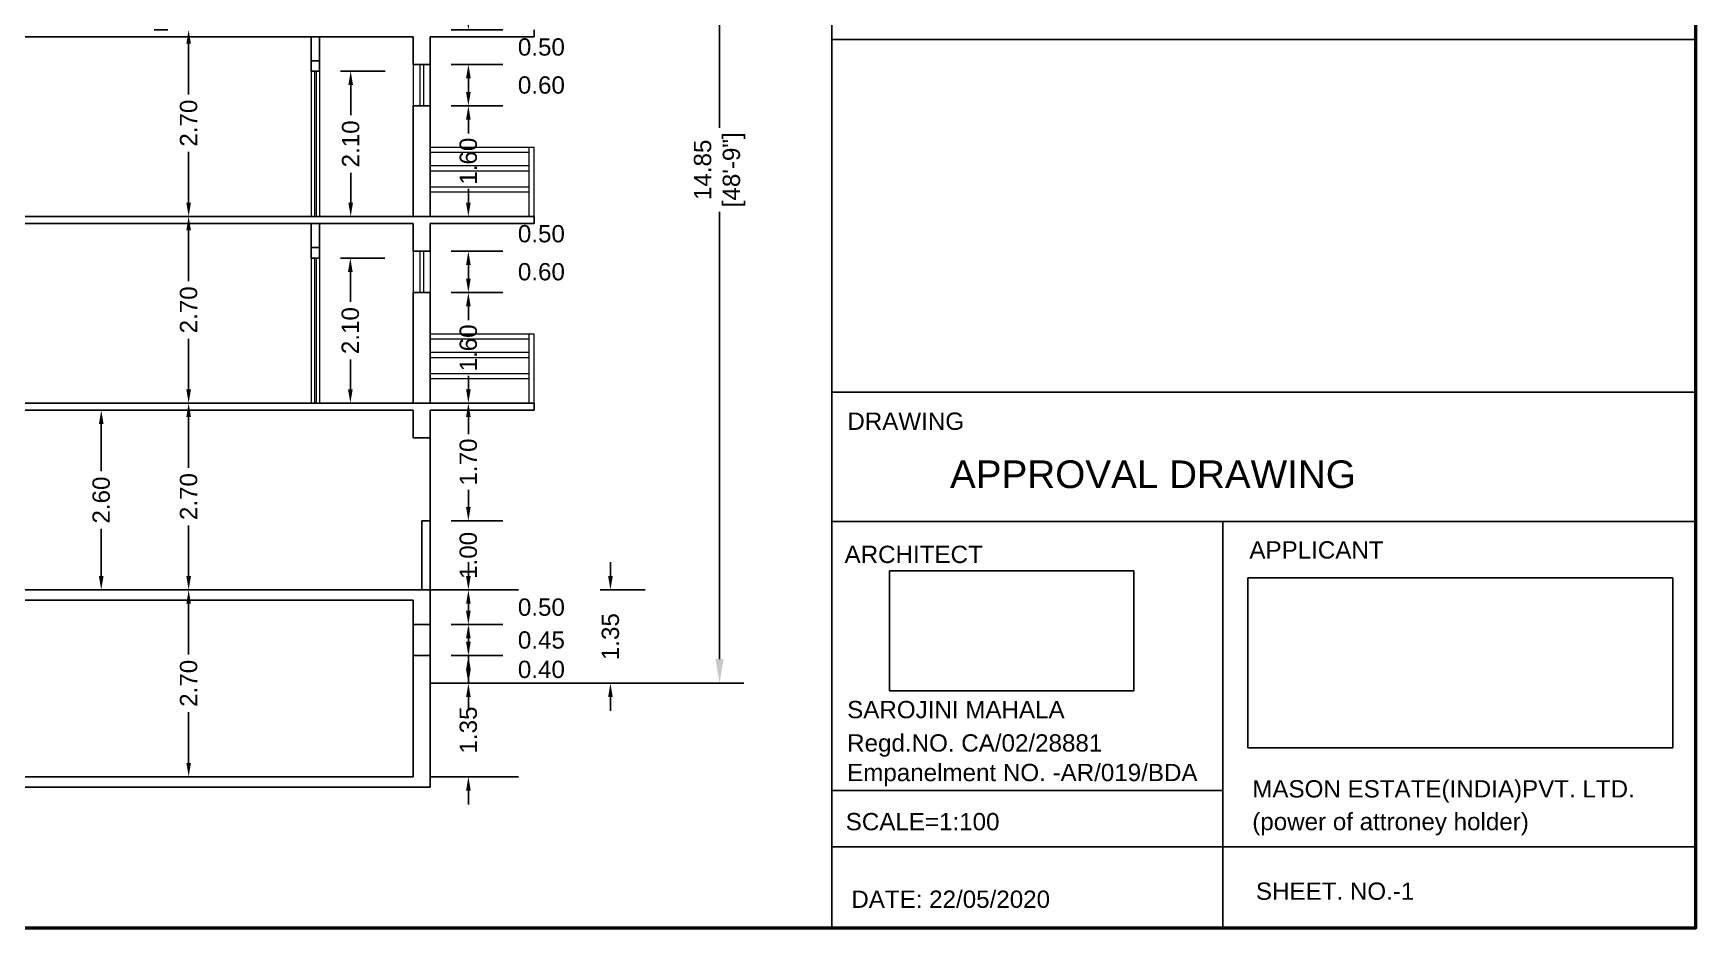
# Model space of a CAD drawing. Header units: metres. Extents: x 1218 to 1385, y 326 to 504.
# Drawn here: x 1293.86 to 1317.89, y 418.82 to 431.75 of the extents above; entities that cross this region are included whole.
import ezdxf

# ---------------------------------------------------------------- set-up
doc = ezdxf.new("R2010")
doc.units = ezdxf.units.M
doc.header["$MEASUREMENT"] = 0
doc.header["$XCLIPFRAME"] = 2
doc.linetypes.add('CONTINULUS', pattern=[0])
doc.linetypes.add('DASHED', pattern=[0])
for name, color, linetype, lineweight in [('BLK_1_FLR_-1_BLDG_FOOTPRINT', 1, 'DASHED', 9), ('wall', 92, 'Continuous', 50), ('win', 40, 'Continuous', 20)]:
    doc.layers.add(name, color=color, linetype=linetype, lineweight=lineweight)
doc.layers.add('BLK_1_FLR_0_REGULAR_ROOM_1', color=7, linetype='Continuous', plot=False)
doc.layers.add('BLK_1_HT_OF_BLDG', color=5, linetype='Continuous', plot=False)
doc.layers.add('Text', color=7, linetype='Continuous')
doc.styles.add('PreDCRFont', font='arial.ttf', dxfattribs={"height": 0.25})
doc.styles.add('style2', font='arial.ttf', dxfattribs={"height": 0.25})
doc.dimstyles.new('Copy of Standard2', dxfattribs={"dimtxt": 0.25, "dimasz": 0.2, "dimexe": 0.5, "dimexo": 0.3, "dimgap": 0.09, "dimtad": 0, "dimtoh": 1, "dimzin": 0, "dimdsep": 46, "dimtxsty": 'PreDCRFont', "dimcen": 0.025, "dimdle": 0.1, "dimadec": 0, "dimazin": 0, "dimtfac": 1, "dimtofl": 0, "dimtmove": 2, "dimatfit": 3, "dimfxl": 0.18, "dimtolj": 1, "dimtzin": 0, "dimarcsym": 0})
doc.dimstyles.get("Standard").update_dxf_attribs({"dimtxt": 0.25, "dimasz": 0.35, "dimexe": 0.35, "dimexo": 0.35, "dimgap": 0.09, "dimtad": 0, "dimtoh": 1, "dimzin": 0, "dimdsep": 46, "dimtxsty": 'style2', "dimcen": 0.09, "dimadec": 0, "dimazin": 0, "dimtfac": 1, "dimtofl": 0, "dimtmove": 1, "dimatfit": 3, "dimfxl": 0.18, "dimtolj": 1, "dimtzin": 0, "dimarcsym": 0})
picture_1 = doc.add_image_def('image1.jpg', size_in_pixel=(340, 167))
picture_2 = doc.add_image_def('image2.jpg', size_in_pixel=(531, 212))

# ---------------------------------------------------------------- blocks, each defined once
blk = doc.blocks.new('*D55')
at = {"layer": 'Defpoints', "color": 0, "linetype": 'Continuous', "transparency": 16777216}
for p in [(1299.595747505379, 422.3520728954078), (1300.14580729615, 422.3520728954078), (1299.595747505379, 421.0020728954077)]:
    blk.add_point(p, dxfattribs=at)
at = {"layer": 'Text', "color": 0, "linetype": 'Continuous', "lineweight": -2, "transparency": 16777216}
for p, q in [((1300.14580729615, 422.5520728954077), (1300.14580729615, 422.7520728954077)), ((1299.895747505379, 422.3520728954078), (1300.64580729615, 422.3520728954078)), ((1299.895747505379, 421.0020728954077), (1300.64580729615, 421.0020728954077)), ((1300.14580729615, 420.8020728954077), (1300.14580729615, 420.6020728954078))]:
    blk.add_line(p, q, dxfattribs=at)
at = {"layer": 'Text', "color": 0, "linetype": 'Continuous', "transparency": 16777216}
for points in [[(1300.112473962817, 422.5520728954077), (1300.179140629483, 422.5520728954077), (1300.14580729615, 422.3520728954078)], [(1300.112473962817, 420.8020728954077), (1300.179140629483, 420.8020728954077), (1300.14580729615, 421.0020728954077)]]:
    blk.add_solid(points, dxfattribs=at)
at = {"layer": 'Text', "color": 0, "linetype": 'Continuous', "transparency": 16777216, "insert": (1300.14580729615, 421.6770728954081), "char_height": 0.25, "attachment_point": 5, "rotation": 90, "style": 'PreDCRFont'}
blk.add_mtext('\\A1;1.35', dxfattribs=at)
blk = doc.blocks.new('*D56')
at = {"layer": 'Defpoints', "color": 0, "linetype": 'Continuous', "transparency": 16777216}
for p in [(1299.595747505379, 422.7520728954077), (1300.14580729615, 422.7520728954077), (1299.595747505379, 422.3520728954078)]:
    blk.add_point(p, dxfattribs=at)
at = {"layer": 'Text', "color": 0, "linetype": 'Continuous', "lineweight": -2, "transparency": 16777216}
for p, q in [((1300.14580729615, 422.9520728954078), (1300.14580729615, 423.1520728954079)), ((1299.895747505379, 422.7520728954077), (1300.64580729615, 422.7520728954077)), ((1299.895747505379, 422.3520728954078), (1300.64580729615, 422.3520728954078)), ((1300.14580729615, 422.1520728954078), (1300.14580729615, 421.9520728954078))]:
    blk.add_line(p, q, dxfattribs=at)
at = {"layer": 'Text', "color": 0, "linetype": 'Continuous', "transparency": 16777216}
for points in [[(1300.112473962817, 422.9520728954078), (1300.179140629483, 422.9520728954078), (1300.14580729615, 422.7520728954077)], [(1300.112473962817, 422.1520728954078), (1300.179140629483, 422.1520728954078), (1300.14580729615, 422.3520728954078)]]:
    blk.add_solid(points, dxfattribs=at)
at = {"layer": 'Text', "color": 0, "linetype": 'Continuous', "transparency": 16777216, "insert": (1301.201380283872, 422.5520728954081), "char_height": 0.25, "attachment_point": 5, "style": 'PreDCRFont'}
blk.add_mtext('\\A1;0.40', dxfattribs=at)
blk = doc.blocks.new('*D57')
at = {"layer": 'Defpoints', "color": 0, "linetype": 'Continuous', "transparency": 16777216}
for p in [(1299.595747505379, 423.2020728954076), (1300.14580729615, 423.2020728954076), (1299.595747505379, 422.7520728954077)]:
    blk.add_point(p, dxfattribs=at)
at = {"layer": 'Text', "color": 0, "linetype": 'Continuous', "lineweight": -2, "transparency": 16777216}
for p, q in [((1300.14580729615, 423.4020728954077), (1300.14580729615, 423.6020728954078)), ((1299.895747505379, 423.2020728954076), (1300.64580729615, 423.2020728954076)), ((1299.895747505379, 422.7520728954077), (1300.64580729615, 422.7520728954077)), ((1300.14580729615, 422.5520728954077), (1300.14580729615, 422.3520728954078))]:
    blk.add_line(p, q, dxfattribs=at)
at = {"layer": 'Text', "color": 0, "linetype": 'Continuous', "transparency": 16777216}
for points in [[(1300.112473962817, 423.4020728954077), (1300.179140629483, 423.4020728954077), (1300.14580729615, 423.2020728954076)], [(1300.112473962817, 422.5520728954077), (1300.179140629483, 422.5520728954077), (1300.14580729615, 422.7520728954077)]]:
    blk.add_solid(points, dxfattribs=at)
at = {"layer": 'Text', "color": 0, "linetype": 'Continuous', "transparency": 16777216, "insert": (1301.201380283872, 422.977072895408), "char_height": 0.25, "attachment_point": 5, "style": 'PreDCRFont'}
blk.add_mtext('\\A1;0.45', dxfattribs=at)
blk = doc.blocks.new('*D58')
at = {"layer": 'Defpoints', "color": 0, "linetype": 'Continuous', "transparency": 16777216}
for p in [(1299.595747505379, 423.7020728954076), (1300.14580729615, 423.7020728954076), (1299.595747505379, 423.2020728954076)]:
    blk.add_point(p, dxfattribs=at)
at = {"layer": 'Text', "color": 0, "linetype": 'Continuous', "lineweight": -2, "transparency": 16777216}
for p, q in [((1300.14580729615, 423.9020728954078), (1300.14580729615, 424.1020728954078)), ((1299.895747505379, 423.7020728954076), (1300.64580729615, 423.7020728954076)), ((1299.895747505379, 423.2020728954076), (1300.64580729615, 423.2020728954076)), ((1300.14580729615, 423.0020728954078), (1300.14580729615, 422.8020728954079))]:
    blk.add_line(p, q, dxfattribs=at)
at = {"layer": 'Text', "color": 0, "linetype": 'Continuous', "transparency": 16777216}
for points in [[(1300.112473962817, 423.9020728954078), (1300.179140629483, 423.9020728954078), (1300.14580729615, 423.7020728954076)], [(1300.112473962817, 423.0020728954078), (1300.179140629483, 423.0020728954078), (1300.14580729615, 423.2020728954076)]]:
    blk.add_solid(points, dxfattribs=at)
at = {"layer": 'Text', "color": 0, "linetype": 'Continuous', "transparency": 16777216, "insert": (1301.201380283872, 423.452072895408), "char_height": 0.25, "attachment_point": 5, "style": 'PreDCRFont'}
blk.add_mtext('\\A1;0.50', dxfattribs=at)
blk = doc.blocks.new('*D59')
at = {"layer": 'Defpoints', "color": 0, "linetype": 'Continuous', "transparency": 16777216}
for p in [(1299.595747505379, 424.7020728954078), (1300.14580729615, 424.7020728954078), (1299.595747505379, 423.7020728954076)]:
    blk.add_point(p, dxfattribs=at)
at = {"layer": 'Text', "color": 0, "linetype": 'Continuous', "lineweight": -2, "transparency": 16777216}
for p, q in [((1300.14580729615, 424.9020728954078), (1300.14580729615, 425.1020728954078)), ((1299.895747505379, 424.7020728954078), (1300.64580729615, 424.7020728954078)), ((1299.895747505379, 423.7020728954076), (1300.64580729615, 423.7020728954076)), ((1300.14580729615, 423.5020728954077), (1300.14580729615, 423.3020728954079))]:
    blk.add_line(p, q, dxfattribs=at)
at = {"layer": 'Text', "color": 0, "linetype": 'Continuous', "transparency": 16777216}
for points in [[(1300.112473962817, 424.9020728954078), (1300.179140629483, 424.9020728954078), (1300.14580729615, 424.7020728954078)], [(1300.112473962817, 423.5020728954077), (1300.179140629483, 423.5020728954077), (1300.14580729615, 423.7020728954076)]]:
    blk.add_solid(points, dxfattribs=at)
at = {"layer": 'Text', "color": 0, "linetype": 'Continuous', "transparency": 16777216, "insert": (1300.14580729615, 424.2020728954081), "char_height": 0.25, "attachment_point": 5, "rotation": 90, "style": 'PreDCRFont'}
blk.add_mtext('\\A1;1.00', dxfattribs=at)
blk = doc.blocks.new('*D60')
at = {"layer": 'Defpoints', "color": 0, "linetype": 'Continuous', "transparency": 16777216}
for p in [(1299.595747505379, 426.4020728954077), (1300.14580729615, 426.4020728954077), (1299.595747505379, 424.7020728954078)]:
    blk.add_point(p, dxfattribs=at)
at = {"layer": 'Text', "color": 0, "linetype": 'Continuous', "lineweight": -2, "transparency": 16777216}
for p, q in [((1299.895747505379, 426.4020728954077), (1300.64580729615, 426.4020728954077)), ((1300.14580729615, 426.2020728954079), (1300.14580729615, 425.9545728954078)), ((1300.14580729615, 424.9020728954078), (1300.14580729615, 425.1495728954076)), ((1299.895747505379, 424.7020728954078), (1300.64580729615, 424.7020728954078))]:
    blk.add_line(p, q, dxfattribs=at)
at = {"layer": 'Text', "color": 0, "linetype": 'Continuous', "transparency": 16777216}
for points in [[(1300.112473962817, 426.2020728954079), (1300.179140629483, 426.2020728954079), (1300.14580729615, 426.4020728954077)], [(1300.112473962817, 424.9020728954078), (1300.179140629483, 424.9020728954078), (1300.14580729615, 424.7020728954078)]]:
    blk.add_solid(points, dxfattribs=at)
at = {"layer": 'Text', "color": 0, "linetype": 'Continuous', "transparency": 16777216, "insert": (1300.14580729615, 425.5520728954079), "char_height": 0.25, "attachment_point": 5, "rotation": 90, "style": 'PreDCRFont'}
blk.add_mtext('\\A1;1.70', dxfattribs=at)
blk = doc.blocks.new('*D61')
at = {"layer": 'Defpoints', "color": 0, "linetype": 'Continuous', "transparency": 16777216}
for p in [(1299.595747505379, 428.0020728954077), (1300.14580729615, 428.0020728954077), (1299.595747505379, 426.4020728954077)]:
    blk.add_point(p, dxfattribs=at)
at = {"layer": 'Text', "color": 0, "linetype": 'Continuous', "lineweight": -2, "transparency": 16777216}
for p, q in [((1299.895747505379, 428.0020728954077), (1300.64580729615, 428.0020728954077)), ((1300.14580729615, 427.8020728954079), (1300.14580729615, 427.604572895408)), ((1300.14580729615, 426.6020728954077), (1300.14580729615, 426.799572895408)), ((1299.895747505379, 426.4020728954077), (1300.64580729615, 426.4020728954077))]:
    blk.add_line(p, q, dxfattribs=at)
at = {"layer": 'Text', "color": 0, "linetype": 'Continuous', "transparency": 16777216}
for points in [[(1300.112473962817, 427.8020728954079), (1300.179140629483, 427.8020728954079), (1300.14580729615, 428.0020728954077)], [(1300.112473962817, 426.6020728954077), (1300.179140629483, 426.6020728954077), (1300.14580729615, 426.4020728954077)]]:
    blk.add_solid(points, dxfattribs=at)
at = {"layer": 'Text', "color": 0, "linetype": 'Continuous', "transparency": 16777216, "insert": (1300.14580729615, 427.2020728954081), "char_height": 0.25, "attachment_point": 5, "rotation": 90, "style": 'PreDCRFont'}
blk.add_mtext('\\A1;1.60', dxfattribs=at)
blk = doc.blocks.new('*D62')
at = {"layer": 'Defpoints', "color": 0, "linetype": 'Continuous', "transparency": 16777216}
for p in [(1299.595747505379, 428.6020728954078), (1300.14580729615, 428.6020728954078), (1299.595747505379, 428.0020728954077)]:
    blk.add_point(p, dxfattribs=at)
at = {"layer": 'Text', "color": 0, "linetype": 'Continuous', "lineweight": -2, "transparency": 16777216}
for p, q in [((1299.895747505379, 428.6020728954078), (1300.64580729615, 428.6020728954078)), ((1300.14580729615, 428.2020728954078), (1300.14580729615, 428.4020728954078)), ((1299.895747505379, 428.0020728954077), (1300.64580729615, 428.0020728954077))]:
    blk.add_line(p, q, dxfattribs=at)
at = {"layer": 'Text', "color": 0, "linetype": 'Continuous', "transparency": 16777216}
for points in [[(1300.112473962817, 428.4020728954078), (1300.179140629483, 428.4020728954078), (1300.14580729615, 428.6020728954078)], [(1300.112473962817, 428.2020728954078), (1300.179140629483, 428.2020728954078), (1300.14580729615, 428.0020728954077)]]:
    blk.add_solid(points, dxfattribs=at)
at = {"layer": 'Text', "color": 0, "linetype": 'Continuous', "transparency": 16777216, "insert": (1301.201380283872, 428.3020728954081), "char_height": 0.25, "attachment_point": 5, "style": 'PreDCRFont'}
blk.add_mtext('\\A1;0.60', dxfattribs=at)
blk = doc.blocks.new('*D63')
at = {"layer": 'Defpoints', "color": 0, "linetype": 'Continuous', "transparency": 16777216}
for p in [(1299.595747505379, 429.1020728954078), (1300.14580729615, 429.1020728954078), (1299.595747505379, 428.6020728954078)]:
    blk.add_point(p, dxfattribs=at)
at = {"layer": 'Text', "color": 0, "linetype": 'Continuous', "lineweight": -2, "transparency": 16777216}
for p, q in [((1300.14580729615, 429.3020728954077), (1300.14580729615, 429.5020728954077)), ((1299.895747505379, 429.1020728954078), (1300.64580729615, 429.1020728954078)), ((1299.895747505379, 428.6020728954078), (1300.64580729615, 428.6020728954078)), ((1300.14580729615, 428.4020728954078), (1300.14580729615, 428.2020728954078))]:
    blk.add_line(p, q, dxfattribs=at)
at = {"layer": 'Text', "color": 0, "linetype": 'Continuous', "transparency": 16777216}
for points in [[(1300.112473962817, 429.3020728954077), (1300.179140629483, 429.3020728954077), (1300.14580729615, 429.1020728954078)], [(1300.112473962817, 428.4020728954078), (1300.179140629483, 428.4020728954078), (1300.14580729615, 428.6020728954078)]]:
    blk.add_solid(points, dxfattribs=at)
at = {"layer": 'Text', "color": 0, "linetype": 'Continuous', "transparency": 16777216, "insert": (1301.201380283872, 428.8520728954082), "char_height": 0.25, "attachment_point": 5, "style": 'PreDCRFont'}
blk.add_mtext('\\A1;0.50', dxfattribs=at)
blk = doc.blocks.new('*D64')
at = {"layer": 'Defpoints', "color": 0, "linetype": 'Continuous', "transparency": 16777216}
for p in [(1299.595747505379, 430.7020728954078), (1300.14580729615, 430.7020728954078), (1299.595747505379, 429.1020728954078)]:
    blk.add_point(p, dxfattribs=at)
at = {"layer": 'Text', "color": 0, "linetype": 'Continuous', "lineweight": -2, "transparency": 16777216}
for p, q in [((1299.895747505379, 430.7020728954078), (1300.64580729615, 430.7020728954078)), ((1300.14580729615, 430.502072895408), (1300.14580729615, 430.3045728954079)), ((1300.14580729615, 429.3020728954077), (1300.14580729615, 429.499572895408)), ((1299.895747505379, 429.1020728954078), (1300.64580729615, 429.1020728954078))]:
    blk.add_line(p, q, dxfattribs=at)
at = {"layer": 'Text', "color": 0, "linetype": 'Continuous', "transparency": 16777216}
for points in [[(1300.112473962817, 430.502072895408), (1300.179140629483, 430.502072895408), (1300.14580729615, 430.7020728954078)], [(1300.112473962817, 429.3020728954077), (1300.179140629483, 429.3020728954077), (1300.14580729615, 429.1020728954078)]]:
    blk.add_solid(points, dxfattribs=at)
at = {"layer": 'Text', "color": 0, "linetype": 'Continuous', "transparency": 16777216, "insert": (1300.14580729615, 429.9020728954082), "char_height": 0.25, "attachment_point": 5, "rotation": 90, "style": 'PreDCRFont'}
blk.add_mtext('\\A1;1.60', dxfattribs=at)
blk = doc.blocks.new('*D65')
at = {"layer": 'Defpoints', "color": 0, "linetype": 'Continuous', "transparency": 16777216}
for p in [(1299.595747505379, 431.302072895408), (1300.14580729615, 431.302072895408), (1299.595747505379, 430.7020728954078)]:
    blk.add_point(p, dxfattribs=at)
at = {"layer": 'Text', "color": 0, "linetype": 'Continuous', "lineweight": -2, "transparency": 16777216}
for p, q in [((1299.895747505379, 431.302072895408), (1300.64580729615, 431.302072895408)), ((1300.14580729615, 430.9020728954077), (1300.14580729615, 431.1020728954081)), ((1299.895747505379, 430.7020728954078), (1300.64580729615, 430.7020728954078))]:
    blk.add_line(p, q, dxfattribs=at)
at = {"layer": 'Text', "color": 0, "linetype": 'Continuous', "transparency": 16777216}
for points in [[(1300.112473962817, 431.1020728954081), (1300.179140629483, 431.1020728954081), (1300.14580729615, 431.302072895408)], [(1300.112473962817, 430.9020728954077), (1300.179140629483, 430.9020728954077), (1300.14580729615, 430.7020728954078)]]:
    blk.add_solid(points, dxfattribs=at)
at = {"layer": 'Text', "color": 0, "linetype": 'Continuous', "transparency": 16777216, "insert": (1301.201380283872, 431.002072895408), "char_height": 0.25, "attachment_point": 5, "style": 'PreDCRFont'}
blk.add_mtext('\\A1;0.60', dxfattribs=at)
blk = doc.blocks.new('*D66')
at = {"layer": 'Defpoints', "color": 0, "linetype": 'Continuous', "transparency": 16777216}
for p in [(1299.595747505379, 431.8020728954079), (1300.14580729615, 431.8020728954079), (1299.595747505379, 431.302072895408)]:
    blk.add_point(p, dxfattribs=at)
at = {"layer": 'Text', "color": 0, "linetype": 'Continuous', "lineweight": -2, "transparency": 16777216}
for p, q in [((1300.14580729615, 432.002072895408), (1300.14580729615, 432.202072895408)), ((1299.895747505379, 431.8020728954079), (1300.64580729615, 431.8020728954079)), ((1299.895747505379, 431.302072895408), (1300.64580729615, 431.302072895408)), ((1300.14580729615, 431.1020728954081), (1300.14580729615, 430.902072895408))]:
    blk.add_line(p, q, dxfattribs=at)
at = {"layer": 'Text', "color": 0, "linetype": 'Continuous', "transparency": 16777216}
for points in [[(1300.112473962817, 432.002072895408), (1300.179140629483, 432.002072895408), (1300.14580729615, 431.8020728954079)], [(1300.112473962817, 431.1020728954081), (1300.179140629483, 431.1020728954081), (1300.14580729615, 431.302072895408)]]:
    blk.add_solid(points, dxfattribs=at)
at = {"layer": 'Text', "color": 0, "linetype": 'Continuous', "transparency": 16777216, "insert": (1301.201380283872, 431.5520728954083), "char_height": 0.25, "attachment_point": 5, "style": 'PreDCRFont'}
blk.add_mtext('\\A1;0.50', dxfattribs=at)
blk = doc.blocks.new('*D74')
at = {"layer": 'Defpoints', "color": 0, "linetype": 'Continuous', "transparency": 16777216}
for p in [(1296.101842198802, 423.7020728954076), (1296.543676206866, 423.7020728954076), (1296.543676206866, 421.0020728954077)]:
    blk.add_point(p, dxfattribs=at)
at = {"layer": 'Text', "color": 0, "linetype": 'Continuous', "lineweight": -2, "transparency": 16777216}
for p, q in [((1296.243676206866, 423.7020728954076), (1295.601842198802, 423.7020728954076)), ((1296.101842198802, 423.5020728954077), (1296.101842198802, 422.7684712583001)), ((1296.101842198802, 421.2020728954078), (1296.101842198802, 421.9356745325156)), ((1296.243676206866, 421.0020728954077), (1295.601842198802, 421.0020728954077))]:
    blk.add_line(p, q, dxfattribs=at)
at = {"layer": 'Text', "color": 0, "linetype": 'Continuous', "transparency": 16777216}
for points in [[(1296.068508865469, 423.5020728954077), (1296.135175532136, 423.5020728954077), (1296.101842198802, 423.7020728954076)], [(1296.068508865469, 421.2020728954078), (1296.135175532136, 421.2020728954078), (1296.101842198802, 421.0020728954077)]]:
    blk.add_solid(points, dxfattribs=at)
at = {"layer": 'Text', "color": 0, "linetype": 'Continuous', "transparency": 16777216, "insert": (1296.101842198802, 422.3520728954078), "char_height": 0.25, "attachment_point": 5, "rotation": 90, "style": 'PreDCRFont'}
blk.add_mtext('\\A1;2.70', dxfattribs=at)
blk = doc.blocks.new('*D75')
at = {"layer": 'Defpoints', "color": 0, "linetype": 'Continuous', "transparency": 16777216}
for p in [(1296.101842198802, 426.4020728954077), (1296.101842198802, 426.4020728954077), (1296.543676206866, 423.7020728954076)]:
    blk.add_point(p, dxfattribs=at)
at = {"layer": 'Text', "color": 0, "linetype": 'Continuous', "lineweight": -2, "transparency": 16777216}
for p, q in [((1295.801842198802, 426.4020728954077), (1295.601842198802, 426.4020728954077)), ((1296.101842198802, 426.2020728954079), (1296.101842198802, 425.4684712583)), ((1296.101842198802, 423.9020728954078), (1296.101842198802, 424.6356745325156)), ((1296.243676206866, 423.7020728954076), (1295.601842198802, 423.7020728954076))]:
    blk.add_line(p, q, dxfattribs=at)
at = {"layer": 'Text', "color": 0, "linetype": 'Continuous', "transparency": 16777216}
for points in [[(1296.068508865469, 426.2020728954079), (1296.135175532136, 426.2020728954079), (1296.101842198802, 426.4020728954077)], [(1296.068508865469, 423.9020728954078), (1296.135175532136, 423.9020728954078), (1296.101842198802, 423.7020728954076)]]:
    blk.add_solid(points, dxfattribs=at)
at = {"layer": 'Text', "color": 0, "linetype": 'Continuous', "transparency": 16777216, "insert": (1296.101842198802, 425.052072895408), "char_height": 0.25, "attachment_point": 5, "rotation": 90, "style": 'PreDCRFont'}
blk.add_mtext('\\A1;2.70', dxfattribs=at)
blk = doc.blocks.new('*D76')
at = {"layer": 'Defpoints', "color": 0, "linetype": 'Continuous', "transparency": 16777216}
for p in [(1296.101842198802, 429.1020728954078), (1296.101842198802, 429.1020728954078), (1296.101842198802, 426.4020728954077)]:
    blk.add_point(p, dxfattribs=at)
at = {"layer": 'Text', "color": 0, "linetype": 'Continuous', "lineweight": -2, "transparency": 16777216}
for p, q in [((1295.801842198802, 429.1020728954078), (1295.601842198802, 429.1020728954078)), ((1296.101842198802, 428.902072895408), (1296.101842198802, 428.1684712582999)), ((1296.101842198802, 426.6020728954077), (1296.101842198802, 427.3356745325157)), ((1295.801842198802, 426.4020728954077), (1295.601842198802, 426.4020728954077))]:
    blk.add_line(p, q, dxfattribs=at)
at = {"layer": 'Text', "color": 0, "linetype": 'Continuous', "transparency": 16777216}
for points in [[(1296.068508865469, 428.902072895408), (1296.135175532136, 428.902072895408), (1296.101842198802, 429.1020728954078)], [(1296.068508865469, 426.6020728954077), (1296.135175532136, 426.6020728954077), (1296.101842198802, 426.4020728954077)]]:
    blk.add_solid(points, dxfattribs=at)
at = {"layer": 'Text', "color": 0, "linetype": 'Continuous', "transparency": 16777216, "insert": (1296.101842198802, 427.7520728954081), "char_height": 0.25, "attachment_point": 5, "rotation": 90, "style": 'PreDCRFont'}
blk.add_mtext('\\A1;2.70', dxfattribs=at)
blk = doc.blocks.new('*D77')
at = {"layer": 'Defpoints', "color": 0, "linetype": 'Continuous', "transparency": 16777216}
for p in [(1296.101842198802, 431.8020728954079), (1296.101842198802, 431.8020728954079), (1296.101842198802, 429.1020728954078)]:
    blk.add_point(p, dxfattribs=at)
at = {"layer": 'Text', "color": 0, "linetype": 'Continuous', "lineweight": -2, "transparency": 16777216}
for p, q in [((1295.801842198802, 431.8020728954079), (1295.601842198802, 431.8020728954079)), ((1296.101842198802, 431.6020728954081), (1296.101842198802, 430.8684712583001)), ((1296.101842198802, 429.3020728954077), (1296.101842198802, 430.0356745325157)), ((1295.801842198802, 429.1020728954078), (1295.601842198802, 429.1020728954078))]:
    blk.add_line(p, q, dxfattribs=at)
at = {"layer": 'Text', "color": 0, "linetype": 'Continuous', "transparency": 16777216}
for points in [[(1296.068508865469, 431.6020728954081), (1296.135175532136, 431.6020728954081), (1296.101842198802, 431.8020728954079)], [(1296.068508865469, 429.3020728954077), (1296.135175532136, 429.3020728954077), (1296.101842198802, 429.1020728954078)]]:
    blk.add_solid(points, dxfattribs=at)
at = {"layer": 'Text', "color": 0, "linetype": 'Continuous', "transparency": 16777216, "insert": (1296.101842198802, 430.4520728954081), "char_height": 0.25, "attachment_point": 5, "rotation": 90, "style": 'PreDCRFont'}
blk.add_mtext('\\A1;2.70', dxfattribs=at)
blk = doc.blocks.new('*D82')
at = {"layer": 'Defpoints', "color": 0, "linetype": 'Continuous', "transparency": 16777216}
for p in [(1297.99574750538, 431.202072895408), (1297.99574750538, 429.1020728954078), (1298.444520322987, 429.1020728954078)]:
    blk.add_point(p, dxfattribs=at)
at = {"layer": 'Text', "color": 0, "linetype": 'Continuous', "lineweight": -2, "transparency": 16777216}
for p, q in [((1298.29574750538, 431.202072895408), (1298.944520322987, 431.202072895408)), ((1298.444520322987, 431.002072895408), (1298.444520322987, 430.5684712583)), ((1298.444520322987, 429.302072895408), (1298.444520322987, 429.7356745325158)), ((1298.29574750538, 429.1020728954078), (1298.944520322987, 429.1020728954078))]:
    blk.add_line(p, q, dxfattribs=at)
at = {"layer": 'Text', "color": 0, "linetype": 'Continuous', "transparency": 16777216}
for points in [[(1298.411186989654, 431.002072895408), (1298.477853656321, 431.002072895408), (1298.444520322987, 431.202072895408)], [(1298.411186989654, 429.302072895408), (1298.477853656321, 429.302072895408), (1298.444520322987, 429.1020728954078)]]:
    blk.add_solid(points, dxfattribs=at)
at = {"layer": 'Text', "color": 0, "linetype": 'Continuous', "transparency": 16777216, "insert": (1298.444520322987, 430.1520728954081), "char_height": 0.25, "attachment_point": 5, "rotation": 90, "style": 'PreDCRFont'}
blk.add_mtext('\\A1;2.10', dxfattribs=at)
blk = doc.blocks.new('*D83')
at = {"layer": 'Defpoints', "color": 0, "linetype": 'Continuous', "transparency": 16777216}
for p in [(1297.99574750538, 428.502072895408), (1297.99574750538, 426.4020728954077), (1298.439663774525, 426.4020728954077)]:
    blk.add_point(p, dxfattribs=at)
at = {"layer": 'Text', "color": 0, "linetype": 'Continuous', "lineweight": -2, "transparency": 16777216}
for p, q in [((1298.29574750538, 428.502072895408), (1298.939663774525, 428.502072895408)), ((1298.439663774525, 428.3020728954078), (1298.439663774525, 427.8684712582998)), ((1298.439663774525, 426.6020728954077), (1298.439663774525, 427.0356745325157)), ((1298.29574750538, 426.4020728954077), (1298.939663774525, 426.4020728954077))]:
    blk.add_line(p, q, dxfattribs=at)
at = {"layer": 'Text', "color": 0, "linetype": 'Continuous', "transparency": 16777216}
for points in [[(1298.406330441192, 428.3020728954078), (1298.472997107859, 428.3020728954078), (1298.439663774525, 428.502072895408)], [(1298.406330441192, 426.6020728954077), (1298.472997107859, 426.6020728954077), (1298.439663774525, 426.4020728954077)]]:
    blk.add_solid(points, dxfattribs=at)
at = {"layer": 'Text', "color": 0, "linetype": 'Continuous', "transparency": 16777216, "insert": (1298.439663774525, 427.452072895408), "char_height": 0.25, "attachment_point": 5, "rotation": 90, "style": 'PreDCRFont'}
blk.add_mtext('\\A1;2.10', dxfattribs=at)
blk = doc.blocks.new('*D127')
at = {"layer": 'BLK_1_HT_OF_BLDG', "color": 0, "lineweight": -2, "transparency": 16777216}
for p, q in [((1299.94574750538, 437.2020728954082), (1304.127272552603, 437.2020728954082)), ((1303.777272552603, 436.8520728954083), (1303.777272552603, 430.3857461559721)), ((1303.777272552603, 422.7020728953897), (1303.777272552603, 429.1683996348261)), ((1300.653320803991, 422.3520728953897), (1304.127272552603, 422.3520728953897))]:
    blk.add_line(p, q, dxfattribs=at)
at = {"layer": 'BLK_1_HT_OF_BLDG', "color": 0, "transparency": 16777216}
for points in [[(1303.718939219269, 436.8520728954083), (1303.835605885936, 436.8520728954083), (1303.777272552603, 437.2020728954082)], [(1303.718939219269, 422.7020728953897), (1303.835605885936, 422.7020728953897), (1303.777272552603, 422.3520728953897)]]:
    blk.add_solid(points, dxfattribs=at)
at = {"layer": 'Defpoints', "color": 0, "transparency": 16777216}
for p in [(1299.59574750538, 437.2020728954082), (1303.777272552603, 437.2020728954082), (1300.303320803991, 422.3520728953897)]:
    blk.add_point(p, dxfattribs=at)
at = {"layer": 'BLK_1_HT_OF_BLDG', "color": 0, "transparency": 16777216, "insert": (1303.777272552603, 429.7770728953986), "char_height": 0.25, "width": 0.7000000000000224, "attachment_point": 5, "rotation": 90, "style": 'style2'}
blk.add_mtext('\\A1;14.85 [48\'-9"]', dxfattribs=at)
blk = doc.blocks.new('*D129')
at = {"layer": 'BLK_1_FLR_0_REGULAR_ROOM_1', "color": 0, "linetype": 'Continuous', "lineweight": -2, "transparency": 16777216}
for p, q in [((1294.901585609769, 426.3020728954082), (1294.338092699494, 426.3020728954082)), ((1294.838092699494, 426.1020728954082), (1294.838092699494, 425.4184712583001)), ((1294.838092699494, 423.9020728954081), (1294.838092699494, 424.585674532516)), ((1294.901585609769, 423.7020728954081), (1294.338092699494, 423.7020728954081))]:
    blk.add_line(p, q, dxfattribs=at)
at = {"layer": 'BLK_1_FLR_0_REGULAR_ROOM_1', "color": 0, "linetype": 'Continuous', "transparency": 16777216}
for points in [[(1294.804759366161, 426.1020728954082), (1294.871426032828, 426.1020728954082), (1294.838092699494, 426.3020728954082)], [(1294.804759366161, 423.9020728954081), (1294.871426032828, 423.9020728954081), (1294.838092699494, 423.7020728954081)]]:
    blk.add_solid(points, dxfattribs=at)
at = {"layer": 'Defpoints', "color": 0, "linetype": 'Continuous', "transparency": 16777216}
for p in [(1294.838092699494, 426.3020728954082), (1295.201585609769, 426.3020728954082), (1295.201585609769, 423.7020728954081)]:
    blk.add_point(p, dxfattribs=at)
at = {"layer": 'BLK_1_FLR_0_REGULAR_ROOM_1', "color": 0, "linetype": 'Continuous', "transparency": 16777216, "insert": (1294.838092699494, 425.0020728954077), "char_height": 0.25, "attachment_point": 5, "rotation": 90, "style": 'PreDCRFont'}
blk.add_mtext('\\A1;2.60', dxfattribs=at)
blk = doc.blocks.new('*D132')
at = {"layer": 'BLK_1_FLR_-1_BLDG_FOOTPRINT', "color": 0, "linetype": 'CONTINULUS', "lineweight": -2, "ltscale": 0.05, "transparency": 16777216}
for p, q in [((1302.199909278925, 423.9020728954081), (1302.199909278925, 424.1020728954078)), ((1302.049909278925, 423.7020728954081), (1302.699909278925, 423.7020728954081)), ((1302.349909278925, 422.3520728953897), (1301.699909278925, 422.3520728953897)), ((1302.199909278925, 422.1520728953898), (1302.199909278925, 421.95207289539))]:
    blk.add_line(p, q, dxfattribs=at)
at = {"layer": 'BLK_1_FLR_-1_BLDG_FOOTPRINT', "color": 0, "linetype": 'CONTINULUS', "ltscale": 0.05, "transparency": 16777216}
for points in [[(1302.166575945592, 423.9020728954081), (1302.233242612258, 423.9020728954081), (1302.199909278925, 423.7020728954081)], [(1302.166575945592, 422.1520728953898), (1302.233242612258, 422.1520728953898), (1302.199909278925, 422.3520728953897)]]:
    blk.add_solid(points, dxfattribs=at)
at = {"layer": 'Defpoints', "color": 0, "linetype": 'CONTINULUS', "ltscale": 0.05, "transparency": 16777216}
for p in [(1300.64580729615, 423.7020728954081), (1302.199909278925, 423.7020728954081), (1302.675615731829, 422.3520728953897)]:
    blk.add_point(p, dxfattribs=at)
at = {"layer": 'BLK_1_FLR_-1_BLDG_FOOTPRINT', "color": 0, "linetype": 'CONTINULUS', "ltscale": 0.05, "transparency": 16777216, "insert": (1302.199909278925, 423.0270728953986), "char_height": 0.25, "attachment_point": 5, "rotation": 90, "style": 'PreDCRFont'}
blk.add_mtext('\\A1;1.35', dxfattribs=at)

msp = doc.modelspace()

# ---------------------------------------------------------------- linework, layer by layer
at = {"layer": 'Text', "linetype": 'Continuous'}
for p, q in [((1305.402085852971, 444.8728808160569), (1305.402085852971, 418.8175523041712)), ((1299.345747505379, 431.702072895408), (1292.882733158897, 431.702072895408)), ((1297.87074750538, 431.202072895408), (1297.87074750538, 431.7020728954081)), ((1297.99574750538, 431.202072895408), (1297.99574750538, 431.7020728954081)), ((1299.34574750538, 431.302072895408), (1299.34574750538, 431.702072895408)), ((1299.345747505379, 431.302072895408), (1299.345747505379, 431.7020728954081)), ((1299.595747505379, 430.7020728954078), (1299.595747505379, 431.7020728954083)), ((1299.595747505379, 431.302072895408), (1299.595747505379, 431.7020728954081)), ((1301.095747505379, 431.7020728954081), (1299.595747505379, 431.7020728954081)), ((1301.095747505379, 431.7020728954081), (1301.095747505379, 431.8020728954079)), ((1297.99574750538, 431.352072895408), (1297.87074750538, 431.352072895408)), ((1297.99574750538, 431.352072895408), (1297.87074750538, 431.352072895408)), ((1297.99574750538, 431.202072895408), (1297.87074750538, 431.202072895408)), ((1297.99574750538, 431.202072895408), (1297.87074750538, 431.202072895408)), ((1299.595747505379, 431.302072895408), (1299.345747505379, 431.302072895408)), ((1299.595747505379, 431.302072895408), (1299.345747505379, 431.302072895408)), ((1299.34574750538, 429.1020728954078), (1299.34574750538, 430.7020728954078)), ((1299.595747505379, 430.702072895408), (1299.345747505379, 430.702072895408)), ((1299.595747505379, 429.1020728954078), (1299.595747505379, 430.702072895408)), ((1301.095747505379, 429.1020728954078), (1278.662733158898, 429.1020728954078)), ((1301.095747505379, 429.002072895408), (1301.095747505379, 429.1020728954078)), ((1299.345747505379, 429.002072895408), (1292.882733158897, 429.002072895408)), ((1297.87074750538, 428.502072895408), (1297.87074750538, 429.0020728954081)), ((1297.99574750538, 428.502072895408), (1297.99574750538, 429.0020728954081)), ((1299.34574750538, 428.6020728954078), (1299.34574750538, 429.0020728954077)), ((1299.345747505379, 428.6020728954078), (1299.345747505379, 429.002072895408)), ((1299.595747505379, 428.6020728954078), (1299.595747505379, 429.0020728954082)), ((1299.595747505379, 428.6020728954078), (1299.595747505379, 429.002072895408)), ((1301.095747505379, 429.002072895408), (1299.595747505379, 429.002072895408)), ((1297.99574750538, 428.6520728954077), (1297.87074750538, 428.6520728954077)), ((1299.595747505379, 428.6020728954078), (1299.345747505379, 428.6020728954078)), ((1299.595747505379, 428.6020728954078), (1299.345747505379, 428.6020728954078)), ((1297.99574750538, 428.502072895408), (1297.87074750538, 428.502072895408)), ((1299.345747505379, 426.4020728954077), (1299.34574750538, 428.0020728954077)), ((1299.595747505379, 428.0020728954077), (1299.345747505379, 428.0020728954077)), ((1299.595747505379, 426.4020728954077), (1299.595747505379, 428.0020728954077)), ((1301.095747505379, 426.4020728954077), (1277.912733158897, 426.4020728954077)), ((1301.095747505379, 426.302072895408), (1301.095747505379, 426.4020728954077)), ((1299.345747505379, 426.3020728954079), (1292.882733158897, 426.3020728954079)), ((1299.345747505379, 425.9020728954078), (1299.345747505379, 426.3020728954079)), ((1299.595747505379, 425.9020728954078), (1299.595747505379, 426.302072895408)), ((1301.095747505379, 426.3020728954079), (1299.595747505379, 426.302072895408)), ((1299.595747505379, 425.9020728954078), (1299.345747505379, 425.9020728954078)), ((1299.595747505379, 425.9020728954078), (1299.595747505379, 424.7020728954078)), ((1299.470747505379, 423.7020728954076), (1299.470747505379, 424.7020728954078)), ((1299.595747505379, 424.7020728954078), (1299.470747505379, 424.7020728954078)), ((1299.595747505379, 420.8520728954077), (1299.595747505379, 424.7020728954078)), ((1299.595747505379, 423.7020728954076), (1289.433671551952, 423.702072895408)), ((1299.345747505379, 423.5520728954077), (1292.882733158897, 423.5520728954077)), ((1299.345747505379, 421.0020728954077), (1299.345747505379, 423.5520728954077)), ((1300.870409285737, 423.7020728954076), (1299.595747505379, 423.7020728954076)), ((1299.595747505379, 423.2020728954076), (1299.345747505379, 423.2020728954076)), ((1299.595747505379, 422.7520728954077), (1299.345747505379, 422.7520728954077)), ((1301.218523480133, 422.3520728954078), (1299.595747505379, 422.3520728954078)), ((1299.345747505379, 421.0020728954077), (1292.632733158898, 421.0020728954077)), ((1300.870409285737, 421.0020728954077), (1299.595747505379, 421.0020728954077)), ((1299.595747505379, 420.8520728954077), (1292.625371197755, 420.8520728954077))]:
    msp.add_line(p, q, dxfattribs=at)
at = {"layer": 'Text'}
for p, q in [((1305.402085852971, 431.6607890378779), (1317.890268275929, 431.6607890378779)), ((1305.402085852971, 426.5601429866799), (1317.890268275929, 426.5601429866801)), ((1305.402085852971, 424.6915671239262), (1317.890268275929, 424.6915671239262)), ((1311.051303102462, 424.6915671239262), (1311.051303102462, 418.8175555803178)), ((1305.402085852967, 420.8046042183627), (1311.051303102462, 420.8046042183627)), ((1305.402085852971, 419.9880462918192), (1317.890268275929, 419.9880462918192))]:
    msp.add_line(p, q, dxfattribs=at)
at = {"layer": 'wall'}
msp.add_lwpolyline([(1217.890268275932, 418.8175523041712), (1317.890268275929, 418.8175523041712), (1317.890268275929, 504.0023451168358), (1217.890268275932, 504.0023451168358)], close=True, dxfattribs=at)
at = {"layer": 'win', "linetype": 'Continuous'}
for p, q in [((1297.87074750538, 431.202072895408), (1297.87074750538, 429.1020728954078)), ((1297.920747505379, 431.202072895408), (1297.920747505379, 429.1020728954078)), ((1297.94574750538, 431.202072895408), (1297.94574750538, 429.1020728954078)), ((1297.99574750538, 431.202072895408), (1297.99574750538, 429.1020728954078)), ((1299.34574750538, 431.302072895408), (1299.34574750538, 430.702072895408)), ((1299.445747505379, 431.302072895408), (1299.445747505379, 430.702072895408)), ((1299.495747505379, 431.302072895408), (1299.495747505379, 430.702072895408)), ((1299.595747505379, 431.302072895408), (1299.595747505379, 430.702072895408)), ((1301.020747505379, 430.1020728954077), (1299.595747505379, 430.102072895408)), ((1301.020747505379, 430.0270728954077), (1299.595747505379, 430.0270728954081)), ((1301.095747505379, 430.1020728954077), (1301.020747505379, 430.1020728954077)), ((1301.020747505379, 430.1020728954077), (1301.020747505379, 429.1020728954078)), ((1301.095747505379, 429.1020728954078), (1301.095747505379, 430.1020728954077)), ((1301.020747505379, 429.8337438803049), (1299.595747505379, 429.8337438803049)), ((1301.020747505379, 429.7587438803048), (1299.595747505379, 429.7587438803048)), ((1301.020747505379, 429.5278510328022), (1299.595747505379, 429.5278510328023)), ((1301.020747505379, 429.4528510328022), (1299.595747505379, 429.4528510328023)), ((1299.34574750538, 428.6020728954078), (1299.34574750538, 428.0020728954077)), ((1299.445747505379, 428.6020728954078), (1299.445747505379, 428.0020728954077)), ((1299.495747505379, 428.6020728954078), (1299.495747505379, 428.0020728954077)), ((1299.595747505379, 428.6020728954078), (1299.595747505379, 428.0020728954077)), ((1297.87074750538, 428.502072895408), (1297.87074750538, 426.4020728954077)), ((1297.920747505379, 428.502072895408), (1297.920747505379, 426.4020728954077)), ((1297.94574750538, 428.502072895408), (1297.94574750538, 426.4020728954077)), ((1297.99574750538, 428.502072895408), (1297.99574750538, 426.4020728954077)), ((1301.020747505379, 427.4020728954077), (1299.595747505379, 427.4020728954081)), ((1301.095747505379, 427.4020728954077), (1301.020747505379, 427.4020728954077)), ((1301.020747505379, 427.4020728954077), (1301.020747505379, 426.4020728954077)), ((1301.095747505379, 426.4020728954077), (1301.095747505379, 427.4020728954077)), ((1301.020747505379, 427.3270728954078), (1299.595747505379, 427.3270728954081)), ((1301.020747505379, 427.1337438803048), (1299.595747505379, 427.133743880305)), ((1301.020747505379, 427.0587438803048), (1299.595747505379, 427.058743880305)), ((1301.020747505379, 426.8278510328021), (1299.595747505379, 426.8278510328022)), ((1301.020747505379, 426.7528510328021), (1299.595747505379, 426.7528510328022))]:
    msp.add_line(p, q, dxfattribs=at)

# ---------------------------------------------------------------- texts
at = {"layer": 'Text', "style": 'PreDCRFont'}
for s, p in [('DRAWING', (1305.624809950443, 426.0172704002338)), ('ARCHITECT', (1305.584265249146, 424.0915517812017)), ('APPLICANT', (1311.437130402564, 424.1561167569551)), ('SAROJINI MAHALA', (1305.62199813872, 421.8474920609899)), ('Regd.NO. CA/02/28881', (1305.62199813872, 421.3650701859894)), ('Empanelment NO. -AR/019/BDA', (1305.62199813872, 420.9375247161225)), ('MASON ESTATE(INDIA)PVT. LTD.', (1311.478869549009, 420.7011927187637)), ('SCALE=1:100', (1305.601458350194, 420.2271555556337)), ('(power of attroney holder)', (1311.478869549009, 420.2280579650411)), ('SHEET. NO.-1', (1311.531891043758, 419.2217193339563)), ('DATE: 22/05/2020', (1305.682080682623, 419.1053244137408))]:
    msp.add_text(s, height=0.25, dxfattribs=at).set_placement(p)
at = {"layer": 'wall', "style": 'PreDCRFont'}
msp.add_text('APPROVAL DRAWING', height=0.4, dxfattribs=at).set_placement((1307.108673279778, 425.1752079398445))

# ---------------------------------------------------------------- dimensions: what is measured, and where the dimension line sits
at = {"layer": 'BLK_1_FLR_-1_BLDG_FOOTPRINT', "color": 2, "linetype": 'CONTINULUS', "ltscale": 0.05}
dim = msp.add_linear_dim(base=(1302.199909278925, 423.7020728954081), p1=(1302.675615731829, 422.3520728953897), p2=(1300.64580729615, 423.7020728954076), angle=90, dimstyle='Copy of Standard2', override={"dimpost": '\\X', "dimfxl": 0.15, "dimfxlon": 1}, dxfattribs=at)
dim.commit()
dim.dimension.update_dxf_attribs({"geometry": '*D132', "text_midpoint": (1302.199909278925, 423.0270728953986)})
at = {"layer": 'BLK_1_FLR_0_REGULAR_ROOM_1', "color": 38, "linetype": 'Continuous'}
dim = msp.add_linear_dim(base=(1294.838092699494, 426.3020728954082), p1=(1295.201585609768, 423.7020728954076), p2=(1295.201585609768, 426.302072895408), angle=90, dimstyle='Copy of Standard2', override={"dimpost": '\\X', "dimfxl": 0.15, "dimfxlon": 1}, dxfattribs=at)
dim.commit()
dim.dimension.update_dxf_attribs({"geometry": '*D129', "text_midpoint": (1294.838092699494, 425.0020728954077)})
at = {"layer": 'BLK_1_HT_OF_BLDG'}
dim = msp.add_linear_dim(base=(1303.777272552603, 437.2020728954082), p1=(1300.30332080399, 422.3520728953897), p2=(1299.595747505379, 437.2020728954082), angle=90, dimstyle='Standard', dxfattribs=at)
dim.commit()
dim.dimension.update_dxf_attribs({"geometry": '*D127', "text_midpoint": (1303.777272552603, 429.7770728953986)})
at = {"layer": 'Text', "linetype": 'Continuous'}
for base, p1, p2, picture, middle in [((1300.14580729615, 431.8020728954079), (1299.595747505379, 431.302072895408), (1299.595747505379, 431.8020728954079), '*D66', (1301.201380283872, 431.5520728954083)), ((1296.101842198802, 431.8020728954079), (1296.101842198802, 429.1020728954078), (1296.101842198802, 431.8020728954079), '*D77', (1296.101842198802, 430.4520728954081)), ((1298.444520322987, 429.1020728954078), (1297.99574750538, 431.202072895408), (1297.99574750538, 429.1020728954078), '*D82', (1298.444520322987, 430.1520728954081)), ((1300.14580729615, 431.302072895408), (1299.595747505379, 430.7020728954078), (1299.595747505379, 431.302072895408), '*D65', (1301.201380283872, 431.002072895408)), ((1300.14580729615, 430.7020728954078), (1299.595747505379, 429.1020728954078), (1299.595747505379, 430.7020728954078), '*D64', (1300.14580729615, 429.9020728954082)), ((1300.14580729615, 429.1020728954078), (1299.595747505379, 428.6020728954078), (1299.595747505379, 429.1020728954078), '*D63', (1301.201380283872, 428.8520728954082)), ((1296.101842198802, 429.1020728954078), (1296.101842198802, 426.4020728954077), (1296.101842198802, 429.1020728954078), '*D76', (1296.101842198802, 427.7520728954081)), ((1300.14580729615, 428.6020728954078), (1299.595747505379, 428.0020728954077), (1299.595747505379, 428.6020728954078), '*D62', (1301.201380283872, 428.3020728954081)), ((1298.439663774525, 426.4020728954077), (1297.99574750538, 428.502072895408), (1297.99574750538, 426.4020728954077), '*D83', (1298.439663774525, 427.452072895408)), ((1300.14580729615, 428.0020728954077), (1299.595747505379, 426.4020728954077), (1299.595747505379, 428.0020728954077), '*D61', (1300.14580729615, 427.2020728954081)), ((1296.101842198802, 426.4020728954077), (1296.543676206866, 423.7020728954076), (1296.101842198802, 426.4020728954077), '*D75', (1296.101842198802, 425.052072895408)), ((1300.14580729615, 426.4020728954077), (1299.595747505379, 424.7020728954078), (1299.595747505379, 426.4020728954077), '*D60', (1300.14580729615, 425.5520728954079)), ((1300.14580729615, 424.7020728954078), (1299.595747505379, 423.7020728954076), (1299.595747505379, 424.7020728954078), '*D59', (1300.14580729615, 424.2020728954081)), ((1300.14580729615, 423.7020728954076), (1299.595747505379, 423.2020728954076), (1299.595747505379, 423.7020728954076), '*D58', (1301.201380283872, 423.452072895408)), ((1296.101842198802, 423.7020728954076), (1296.543676206866, 421.0020728954077), (1296.543676206866, 423.7020728954076), '*D74', (1296.101842198802, 422.3520728954078)), ((1300.14580729615, 423.2020728954076), (1299.595747505379, 422.7520728954077), (1299.595747505379, 423.2020728954076), '*D57', (1301.201380283872, 422.977072895408)), ((1300.14580729615, 422.7520728954077), (1299.595747505379, 422.3520728954078), (1299.595747505379, 422.7520728954077), '*D56', (1301.201380283872, 422.5520728954081)), ((1300.14580729615, 422.3520728954078), (1299.595747505379, 421.0020728954077), (1299.595747505379, 422.3520728954078), '*D55', (1300.14580729615, 421.6770728954081))]:
    dim = msp.add_linear_dim(base=base, p1=p1, p2=p2, angle=90, dimstyle='Copy of Standard2', override={"dimpost": '\\X'}, dxfattribs=at)
    dim.commit()
    dim.dimension.update_dxf_attribs({"geometry": picture, "text_midpoint": middle})

# ---------------------------------------------------------------- pictures from other files: only their frames are drawn
image = msp.add_image(picture_1, insert=(1306.236074627363, 422.2445162634377), size_in_units=(3.5293279852413364, 1.7335228633391269), dxfattribs=at)
image.dxf.flags = 7
image = msp.add_image(picture_2, insert=(1311.412821220977, 421.4213531765681), size_in_units=(6.147444074234294, 2.4543467866999444), dxfattribs=at)
image.set_boundary_path([(-0.5, -0.5), (530.4999999999999, 211.5)])
image.dxf.clipping = 0

doc.saveas('drawing.dxf')
